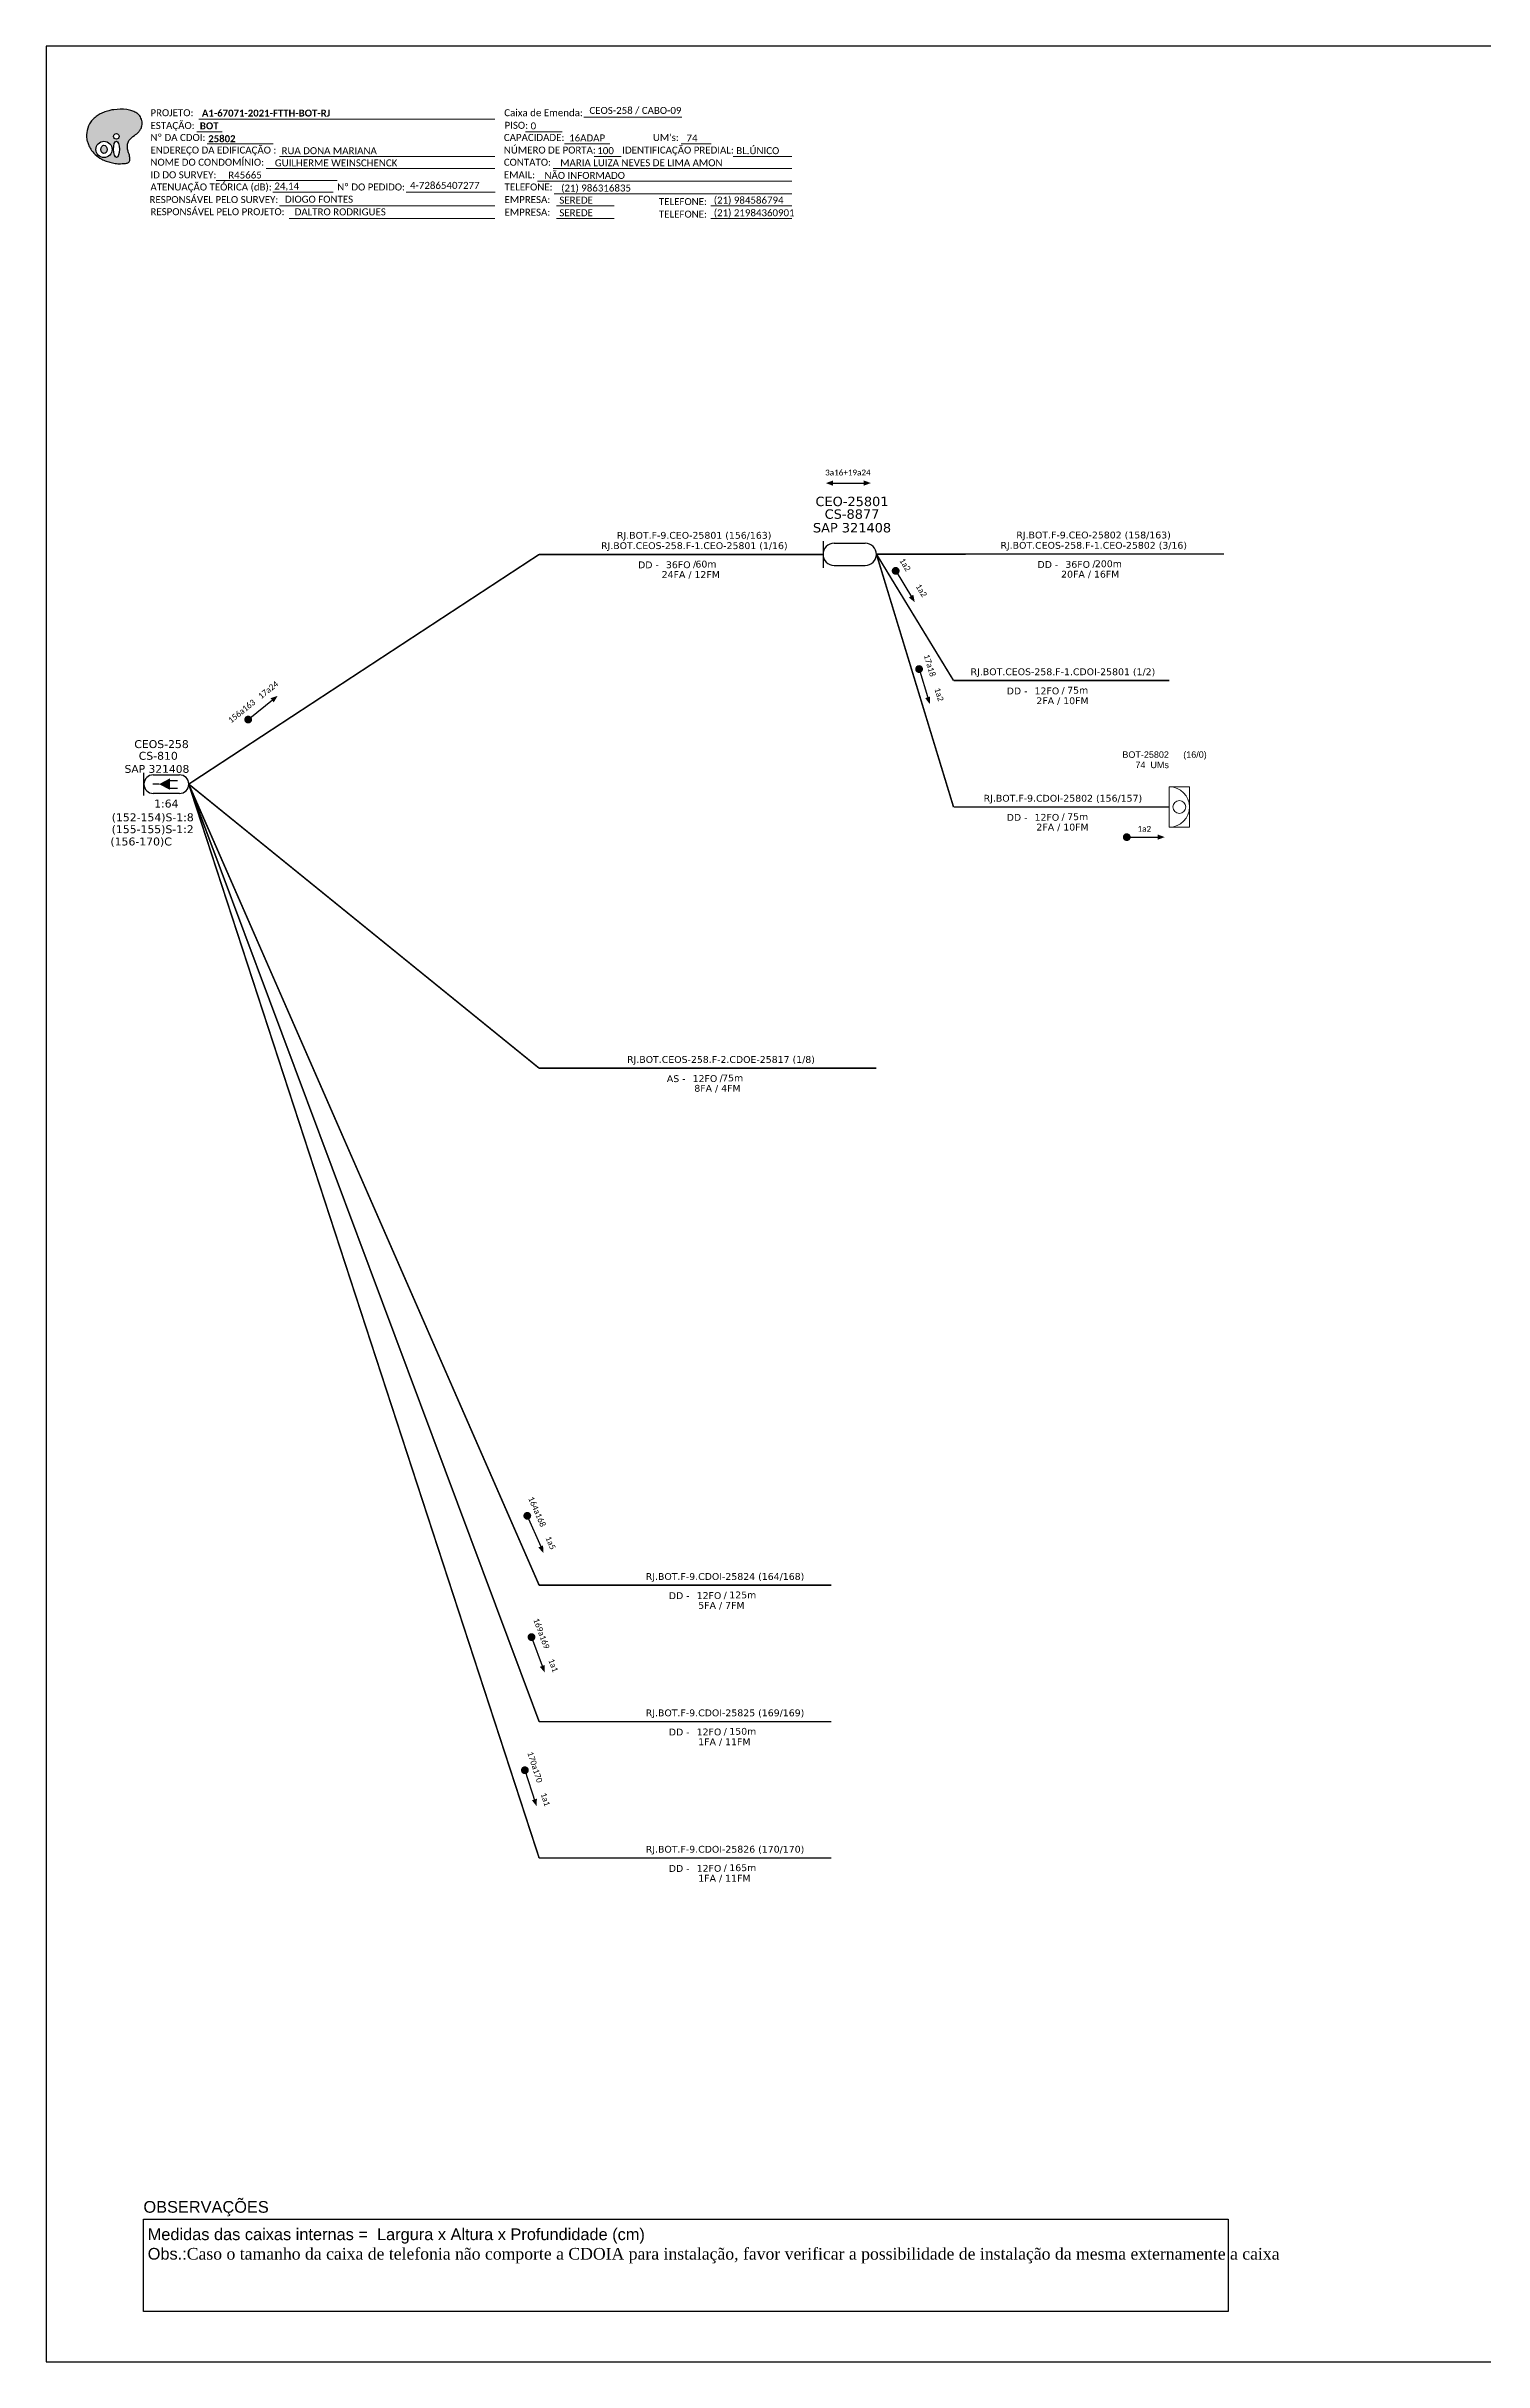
# Model space of a CAD drawing. Header units: metres. Extents: x -1286 to 467, y -500 to 94.
# Drawn here: x -1286 to -917, y -500 to 94 of the extents above; entities that cross this region are included whole.
import ezdxf
from ezdxf.enums import TextEntityAlignment as Align

# ---------------------------------------------------------------- set-up
doc = ezdxf.new("R2010")
doc.units = ezdxf.units.M
for name, color, linetype, lineweight in [("20.0-LEGENDA DOS CDO'S", 1, 'Continuous', 0), ('20.1-CDO_INTERIOR', 1, 'Continuous', 0), ('40.1-ETIQUETAS', 1, 'Continuous', 20)]:
    doc.layers.add(name, color=color, linetype=linetype, lineweight=lineweight)
for name, color, linetype in [('20.4-CEOS', 1, 'Continuous'), ('CABO OPTICO EXISTENTE', 5, 'Continuous'), ('CAP a instalar', 1, 'Continuous'), ('CD de instalação futura', 8, 'Continuous'), ('SETA', 7, 'Continuous')]:
    doc.layers.add(name, color=color, linetype=linetype)
doc.styles.add('ARIAL', font='arial.ttf')
doc.styles.add('siredit', font='verdana.ttf')
doc.styles.add('WMF-Calibri0', font='calibri.ttf')
doc.styles.add('WMF-Calibri1', font='calibrib.ttf')
doc.linetypes.add('FENCELINE1', pattern='A,0.25,-0.1,[133,ltypeshp.shx,S=0.1,R=0,X=-0.1,Y=0],-0.1,1', length=1.45)

# ---------------------------------------------------------------- blocks, each defined once
blk = doc.blocks.new('OI')
h = blk.add_hatch(color=40)
edge = h.paths.add_edge_path()
edge.add_spline(control_points=[(4.35, -0.67), (3.92, -0.99), (3.26, -1.5), (2.81, -2.59), (2.9, -3.5), (3.06, -4.27), (3.31, -4.85), (3.37, -5.39), (3.4, -5.88), (3.2, -6.4), (2.54, -6.61), (1.65, -6.63), (0.55, -6.67), (-0.56, -6.42), (-1.61, -6.14), (-2.77, -5.61), (-3.92, -4.77), (-4.89, -3.7), (-5.34, -2.65), (-5.6, -1.94), (-5.85, -0.96), (-5.71, 0.47), (-5.1, 2.02), (-4.14, 3.02), (-3.3, 3.61), (-2.37, 4.16), (-1.36, 4.44), (-0.56, 4.7), (0.79, 4.85), (2.24, 4.97), (3.79, 4.57), (4.67, 4.21), (5.44, 3.65), (5.76, 2.99), (6.03, 2.21), (6.01, 1.46), (5.72, 0.64), (5.31, 0.08), (4.88, -0.38), (4.51, -0.55), (4.35, -0.67)], knot_values=[0, 0, 0, 0, 1.60434, 2.417191, 3.427595, 4.282808, 4.776746, 5.304182, 5.888771, 6.258406, 6.858137, 7.79129, 8.986195, 10.124242, 11.187857, 12.242908, 13.953784, 15.414161, 16.515391, 17.349188, 17.675853, 19.552021, 21.515531, 22.568638, 23.63245, 24.621084, 25.782718, 26.745347, 27.142653, 29.870543, 31.004649, 31.921532, 32.709589, 33.801391, 34.042471, 35.192333, 35.971461, 36.628871, 37.254359, 37.836911, 37.836911, 37.836911, 37.836911], degree=3, periodic=0)
h.paths.add_polyline_path([(1.13, -0.87, -1), (-0.04, -0.87, -1)], flags=16)
edge = h.paths.add_edge_path(flags=16)
edge.add_ellipse((0.56, -3.59), major_axis=(-0.02, 1.71), ratio=0.361305, start_angle=0, end_angle=360)
h.paths.add_polyline_path([(-0.36, -3.62, -1), (-3.8, -3.62, -1)], flags=16)
edge = h.paths.add_edge_path(flags=0)
edge.add_ellipse((-2.08, -3.62), major_axis=(0, 0.885), ratio=0.758294, start_angle=0, end_angle=360)
at = {"color": 40}
for centre, radius in [((-2.08, -3.62), 1.72), ((0.54, -0.87), 0.587)]:
    blk.add_circle(centre, radius, dxfattribs=at)
blk.add_ellipse((-2.08, -3.62), major_axis=(0, 0.885), ratio=0.758294, start_param=-3.141592653589792, end_param=3.141592653589792, dxfattribs=at)
blk.add_ellipse((0.56, -3.59), major_axis=(-0.02, 1.71), ratio=0.361305, dxfattribs=at)
at = {"color": 40, "start_tangent": (-0.800898, -0.598801), "end_tangent": (-0.800898, -0.598801)}
blk.add_spline([(4.35, -0.67), (3.2, -1.78), (2.9, -2.54), (2.92, -3.55), (3.12, -4.38), (3.28, -4.85), (3.37, -5.37), (3.35, -5.95), (3.2, -6.29), (2.66, -6.55), (1.73, -6.63), (0.54, -6.62), (-0.58, -6.41), (-1.6, -6.11), (-2.56, -5.67), (-3.95, -4.67), (-4.89, -3.56), (-5.37, -2.56), (-5.64, -1.78), (-5.72, -1.46), (-5.63, 0.42), (-4.84, 2.22), (-4.13, 2.99), (-3.27, 3.62), (-2.4, 4.09), (-1.3, 4.47), (-0.37, 4.72), (0.02, 4.77), (2.75, 4.8), (3.85, 4.53), (4.69, 4.16), (5.31, 3.68), (5.85, 2.73), (5.93, 2.5), (5.94, 1.35), (5.67, 0.62), (5.29, 0.08), (4.84, -0.36), (4.35, -0.67)], degree=3, dxfattribs=at)
blk = doc.blocks.new('ETIQUETA_RS5F')
at = {"layer": '40.1-ETIQUETAS', "color": 0, "style": 'siredit'}
blk.add_text('/', height=1.5, dxfattribs=at).set_placement((1.58, -1.95), align=Align.MIDDLE_RIGHT)
for tag, p in [('ETIQUETA_R_SECUNDARIA', (1.21, 2.1)), ('ETIQUETA_R_PRIMARIA', (1.21, 4.1)), ('F_ATIVAS/F_MORTAS', (1.14, -4.24))]:
    blk.add_attdef(tag, text='', height=1.5, dxfattribs=at).set_placement(p, align=Align.MIDDLE_CENTER)
for tag, p in [('TIPO_CABO', (-6.58, -2.12)), ('CAP_CABO', (0.4, -2.09))]:
    blk.add_attdef(tag, text='', height=1.5, dxfattribs=at).set_placement(p, align=Align.MIDDLE_RIGHT)
blk.add_attdef('METROS', text='', height=1.5, dxfattribs=at).set_placement((2.14, -1.95), align=Align.MIDDLE_LEFT)
for tag, p in [('FUSÃO_1', (0.85, -8.39)), ('FUSÃO_2', (0.85, -10.6)), ('FUSÃO_3', (0.85, -12.93)), ('FUSÃO_4', (0.85, -15.14)), ('FUSÃO_5', (0.85, -17.16))]:
    blk.add_attdef(tag, text='', height=1.5, dxfattribs=at).set_placement(p, align=Align.CENTER)
blk = doc.blocks.new('CDOI_INT')
at = {"layer": '20.1-CDO_INTERIOR', "color": 0, "lineweight": 18}
blk.add_lwpolyline([(4.25, -4.25), (4.25, 4.25), (0, 4.25), (0, -4.25)], close=True, dxfattribs=at)
blk.add_circle((2.12, 0), 1.36, dxfattribs=at)
blk.add_arc((0, 0), 4.25, 270, 90, dxfattribs=at)
at = {"layer": "20.0-LEGENDA DOS CDO'S", "color": 0, "style": 'ARIAL'}
for tag, p in [('CDO_N', (-0.08, 10.38)), ('SPLITER_1', (21.18, 10.38)), ('SPLITER_2', (21.19, 8.68)), ('SAP', (-0.08, 6.23)), ('SURVEY', (-0.08, 8.2)), ('1:XX', (5.94, -2.22)), ('UMS', (5.94, -4.24))]:
    blk.add_attdef(tag, p, '', height=1.36, dxfattribs=at)
blk.add_attdef('FIBRAS_UTILIZADAS', text='', height=1.36, dxfattribs=at).set_placement((15.34, 10.38), align=Align.CENTER)

msp = doc.modelspace()

# ---------------------------------------------------------------- linework, layer by layer
msp.add_lwpolyline([(-1286.07, -499.81), (-445.07, -499.81), (-445.07, 94.19), (-1286.07, 94.19)], close=True)
at = {"color": 7, "lineweight": 0}
for points in [[(-1247.47, 72.24), (-1240.92, 72.24)], [(-1246.96, 75.52), (-1170.98, 75.52)], [(-1163.19, 72.28), (-1153.71, 72.28)], [(-1148.15, 76.01), (-1123.01, 76.01)], [(-1244.81, 69.17), (-1227.84, 69.17)], [(-1226.24, 65.93), (-1170.98, 65.93)], [(-1153.14, 69.17), (-1141.52, 69.17)], [(-1145.56, 65.93), (-1138.61, 65.93)], [(-1123.2, 69.17), (-1115.53, 69.17)], [(-1109.86, 65.93), (-1094.82, 65.93)], [(-1242.49, 59.75), (-1211.44, 59.75)], [(-1229.65, 62.82), (-1170.98, 62.82)], [(-1160.06, 59.58), (-1094.8, 59.58)], [(-1156.02, 62.82), (-1094.8, 62.82)], [(-1227.96, 56.79), (-1212.45, 56.79)], [(-1193.73, 56.79), (-1170.96, 56.79)], [(-1155.78, 56.34), (-1094.8, 56.34)], [(-1226.24, 53.23), (-1170.98, 53.23)], [(-1223.75, 49.99), (-1170.98, 49.99)], [(-1155.17, 53.23), (-1140.37, 53.23)], [(-1155.17, 49.99), (-1140.37, 49.99)], [(-1115.57, 53.23), (-1094.8, 53.23)], [(-1115.57, 49.99), (-1094.8, 49.99)]]:
    msp.add_lwpolyline(points, dxfattribs=at)
at = {"color": 5}
for points in [[(-1086.83, -32.72), (-1086.82, -39.59)], [(-1083.98, -33.31), (-1075.99, -33.31)], [(-1083.98, -39), (-1075.99, -39)]]:
    msp.add_lwpolyline(points, dxfattribs=at)
at = {"color": 7}
for points, const_width in [([(-1068.46, -39.95, 1), (-1067.94, -40.81, 1)], 1), ([(-1062.34, -65.09, 1), (-1062.05, -66.05, 1)], 1), ([(-1234.67, -78.84, 1), (-1233.9, -78.21, 1)], 0.999), ([(-1009.42, -108.69, 1), (-1008.42, -108.69, 1)], 1), ([(-1162.89, -282.34, 1), (-1162.49, -283.25, 1)], 0.999), ([(-1161.79, -313.44, 1), (-1161.44, -314.38, 1)], 0.999), ([(-1163.47, -347.59, 1), (-1163.16, -348.54, 1)], 0.999)]:
    msp.add_lwpolyline(points, format="xyb", close=True, dxfattribs=dict(at, const_width=const_width))
at = {"color": 0}
msp.add_lwpolyline([(-1261.13, -463.21), (-982.88, -463.21), (-982.88, -486.92), (-1261.13, -486.92)], close=True, dxfattribs=at)
at = {"color": 5}
for centre, start, end in [((-1083.98, -36.16), 90.01293, 270.01293), ((-1075.99, -36.15), 270.01293, 90.01293)]:
    msp.add_arc(centre, 2.85, start, end, dxfattribs=at)
at = {"layer": '20.4-CEOS', "color": 7}
for p, q in [((-1258.63, -92.69), (-1251.92, -92.69)), ((-1251.92, -97.48), (-1258.63, -97.48))]:
    msp.add_line(p, q, dxfattribs=at)
for points in [[(-1261.03, -97.97), (-1261.03, -92.2)], [(-1254.48, -94.14), (-1252.44, -94.14)], [(-1257.13, -95.09), (-1258.74, -95.09)], [(-1254.48, -96.13), (-1252.44, -96.13)]]:
    msp.add_lwpolyline(points, dxfattribs=at)
msp.add_lwpolyline([(-1257.13, -95.09, 0, 2.95, 0), (-1254.36, -95.09, 2.95, 2.95, 0)], format="xyseb", dxfattribs=at)
for centre, start, end in [((-1258.63, -95.09), 90, 270), ((-1251.92, -95.09), 270, 90)]:
    msp.add_arc(centre, 2.39, start, end, dxfattribs=at)
at = {"layer": 'CAP a instalar', "color": 7, "linetype": 'FENCELINE1', "ltscale": 6, "const_width": 0.4}
for points in [[(-1249.53, -95.09), (-1159.65, -36.16)], [(-1159.65, -36.16), (-1086.83, -36.16)], [(-1073.14, -36.07), (-983.94, -36.05)], [(-1073.14, -36.07), (-1053.36, -68.51)], [(-1053.36, -68.51), (-998.02, -68.51)], [(-1159.65, -167.97), (-1249.53, -95.09)], [(-1249.53, -95.09), (-1159.65, -370.59)], [(-1159.65, -335.6), (-1249.53, -95.09)], [(-1159.65, -300.61), (-1249.53, -95.09)], [(-1159.65, -167.97), (-1073.14, -167.97)], [(-1159.65, -300.61), (-1084.69, -300.61)], [(-1159.65, -335.6), (-1084.69, -335.6)], [(-1159.65, -370.59), (-1084.69, -370.58)]]:
    msp.add_lwpolyline(points, dxfattribs=at)
at = {"layer": 'CAP a instalar', "color": 1, "linetype": 'FENCELINE1', "ltscale": 6, "const_width": 0.4}
for points in [[(-1073.14, -36.07), (-1053.36, -100.95)], [(-1053.36, -100.95), (-998.02, -100.95)]]:
    msp.add_lwpolyline(points, dxfattribs=at)
at = {"layer": 'SETA', "color": 7}
for points in [[(-1084.28, -17.87), (-1075.69, -17.87)], [(-1068.37, -40.1), (-1063.9, -47.45)], [(-1062.29, -65.26), (-1059.8, -73.49)], [(-1234.28, -78.52), (-1227.59, -73.15)], [(-1008.92, -108.69), (-1000.32, -108.69)], [(-1162.69, -282.8), (-1159.26, -290.67)], [(-1161.61, -313.91), (-1158.62, -321.95)], [(-1163.32, -348.07), (-1160.67, -356.23)]]:
    msp.add_lwpolyline(points, dxfattribs=at)
for points in [[(-1084.28, -17.2), (-1086.11, -17.87), (-1084.28, -18.53)], [(-1076.38, -17.19), (-1074.55, -17.85), (-1076.38, -18.52)], [(-1063.68, -46.51), (-1063.3, -48.42), (-1064.82, -47.2)], [(-1228.55, -73.05), (-1226.71, -72.43), (-1227.72, -74.09)], [(-1059.35, -72.63), (-1059.45, -74.58), (-1060.62, -73.02)], [(-1001.01, -108.01), (-999.18, -108.68), (-1001.01, -109.35)], [(-1158.65, -290.4), (-1158.53, -292.34), (-1159.87, -290.93)], [(-1158.22, -321.07), (-1158.21, -323.02), (-1159.47, -321.54)], [(-1160.23, -355.37), (-1160.3, -357.31), (-1161.5, -355.78)]]:
    msp.add_solid(points, dxfattribs=at)

# ---------------------------------------------------------------- block references
at = {"color": 7, "xscale": 1.213923925163967, "yscale": 1.213923925163967, "zscale": 1.213923925163967, "rotation": 0.1532896023949059}
msp.add_blockref('OI', (-1268.76, 72.14), dxfattribs=at)
at = {"layer": 'CAP a instalar', "color": 7, "linetype": 'FENCELINE1', "ltscale": 7}
ref = msp.add_blockref('ETIQUETA_RS5F', (-1121.23, -36.37), dxfattribs=dict(at, xscale=1.166399984999771, yscale=1.166399984999771, zscale=1.166399984999771))
ref.add_attrib('ETIQUETA_R_PRIMARIA', 'RJ.BOT.F-9.CEO-25801 (156/163)', dxfattribs={"layer": '40.1-ETIQUETAS', "color": 0, "height": 1.7496, "style": 'siredit'}).set_placement((-1119.89, -31.26), align=Align.MIDDLE_CENTER)
ref.add_attrib('ETIQUETA_R_SECUNDARIA', 'RJ.BOT.CEOS-258.F-1.CEO-25801 (1/16)', dxfattribs={"layer": '40.1-ETIQUETAS', "color": 0, "height": 1.7496, "style": 'siredit'}).set_placement((-1119.85, -33.91), align=Align.MIDDLE_CENTER)
ref.add_attrib('TIPO_CABO', 'DD -', dxfattribs={"layer": '40.1-ETIQUETAS', "color": 0, "height": 1.75, "style": 'siredit'}).set_placement((-1128.95, -38.84), align=Align.MIDDLE_RIGHT)
ref.add_attrib('CAP_CABO', '36FO', dxfattribs={"layer": '40.1-ETIQUETAS', "color": 0, "height": 1.75, "style": 'siredit'}).set_placement((-1120.81, -38.81), align=Align.MIDDLE_RIGHT)
ref.add_attrib('METROS', '60m', dxfattribs={"layer": '40.1-ETIQUETAS', "color": 0, "height": 1.75, "style": 'siredit'}).set_placement((-1119.56, -38.65), align=Align.MIDDLE_LEFT)
ref.add_attrib('F_ATIVAS/F_MORTAS', '24FA / 12FM', dxfattribs={"layer": '40.1-ETIQUETAS', "color": 0, "height": 1.7496, "style": 'siredit'}).set_placement((-1120.76, -41.32), align=Align.MIDDLE_CENTER)
ref = msp.add_blockref('ETIQUETA_RS5F', (-1018.78, -36.28), dxfattribs=dict(at, xscale=1.166399984999771, yscale=1.166399984999771, zscale=1.166399984999771))
ref.add_attrib('ETIQUETA_R_PRIMARIA', 'RJ.BOT.F-9.CEO-25802 (158/163)', dxfattribs={"layer": '40.1-ETIQUETAS', "color": 0, "height": 1.7496, "style": 'siredit'}).set_placement((-1017.44, -31.18), align=Align.MIDDLE_CENTER)
ref.add_attrib('ETIQUETA_R_SECUNDARIA', 'RJ.BOT.CEOS-258.F-1.CEO-25802 (3/16)', dxfattribs={"layer": '40.1-ETIQUETAS', "color": 0, "height": 1.7496, "style": 'siredit'}).set_placement((-1017.4, -33.83), align=Align.MIDDLE_CENTER)
ref.add_attrib('TIPO_CABO', 'DD -', dxfattribs={"layer": '40.1-ETIQUETAS', "color": 0, "height": 1.75, "style": 'siredit'}).set_placement((-1026.49, -38.75), align=Align.MIDDLE_RIGHT)
ref.add_attrib('CAP_CABO', '36FO', dxfattribs={"layer": '40.1-ETIQUETAS', "color": 0, "height": 1.75, "style": 'siredit'}).set_placement((-1018.35, -38.72), align=Align.MIDDLE_RIGHT)
ref.add_attrib('METROS', '200m', dxfattribs={"layer": '40.1-ETIQUETAS', "color": 0, "height": 1.75, "style": 'siredit'}).set_placement((-1017.1, -38.56), align=Align.MIDDLE_LEFT)
ref.add_attrib('F_ATIVAS/F_MORTAS', '20FA / 16FM', dxfattribs={"layer": '40.1-ETIQUETAS', "color": 0, "height": 1.7496, "style": 'siredit'}).set_placement((-1018.3, -41.23), align=Align.MIDDLE_CENTER)
ref = msp.add_blockref('ETIQUETA_RS5F', (-1026.68, -68.73), dxfattribs=dict(at, xscale=1.166399984998861, yscale=1.166399984998861, zscale=1.166399984998861))
ref.add_attrib('ETIQUETA_R_SECUNDARIA', 'RJ.BOT.CEOS-258.F-1.CDOI-25801 (1/2)', dxfattribs={"layer": 'CABO OPTICO EXISTENTE', "color": 0, "height": 1.7496, "style": 'siredit'}).set_placement((-1025.3, -66.27), align=Align.MIDDLE_CENTER)
ref.add_attrib('TIPO_CABO', 'DD -', dxfattribs={"layer": '40.1-ETIQUETAS', "color": 0, "height": 1.75, "style": 'siredit'}).set_placement((-1034.39, -71.19), align=Align.MIDDLE_RIGHT)
ref.add_attrib('CAP_CABO', '12FO', dxfattribs={"layer": '40.1-ETIQUETAS', "color": 0, "height": 1.75, "style": 'siredit'}).set_placement((-1026.25, -71.17), align=Align.MIDDLE_RIGHT)
ref.add_attrib('METROS', '75m', dxfattribs={"layer": '40.1-ETIQUETAS', "color": 0, "height": 1.75, "style": 'siredit'}).set_placement((-1024.21, -71), align=Align.MIDDLE_LEFT)
ref.add_attrib('F_ATIVAS/F_MORTAS', '2FA / 10FM', dxfattribs={"layer": '40.1-ETIQUETAS', "color": 0, "height": 1.75, "style": 'siredit'}).set_placement((-1025.41, -73.7), align=Align.MIDDLE_CENTER)
at = {"layer": 'CAP a instalar', "color": 1, "linetype": 'FENCELINE1', "ltscale": 7}
ref = msp.add_blockref('ETIQUETA_RS5F', (-1026.68, -101.17), dxfattribs=dict(at, xscale=1.166399984998861, yscale=1.166399984998861, zscale=1.166399984998861))
ref.add_attrib('ETIQUETA_R_SECUNDARIA', 'RJ.BOT.F-9.CDOI-25802 (156/157)', dxfattribs={"layer": 'CABO OPTICO EXISTENTE', "color": 0, "height": 1.7496, "style": 'siredit'}).set_placement((-1025.3, -98.71), align=Align.MIDDLE_CENTER)
ref.add_attrib('TIPO_CABO', 'DD -', dxfattribs={"layer": '40.1-ETIQUETAS', "color": 0, "height": 1.75, "style": 'siredit'}).set_placement((-1034.39, -103.63), align=Align.MIDDLE_RIGHT)
ref.add_attrib('CAP_CABO', '12FO', dxfattribs={"layer": '40.1-ETIQUETAS', "color": 0, "height": 1.75, "style": 'siredit'}).set_placement((-1026.25, -103.61), align=Align.MIDDLE_RIGHT)
ref.add_attrib('METROS', '75m', dxfattribs={"layer": '40.1-ETIQUETAS', "color": 0, "height": 1.75, "style": 'siredit'}).set_placement((-1024.21, -103.45), align=Align.MIDDLE_LEFT)
ref.add_attrib('F_ATIVAS/F_MORTAS', '2FA / 10FM', dxfattribs={"layer": '40.1-ETIQUETAS', "color": 0, "height": 1.75, "style": 'siredit'}).set_placement((-1025.4, -106.12), align=Align.MIDDLE_CENTER)
at = {"layer": 'CAP a instalar', "color": 7, "linetype": 'FENCELINE1', "ltscale": 7}
ref = msp.add_blockref('ETIQUETA_RS5F', (-1114.39, -168.18), dxfattribs=dict(at, xscale=1.166399984999771, yscale=1.166399984999771, zscale=1.166399984999771))
ref.add_attrib('ETIQUETA_R_SECUNDARIA', 'RJ.BOT.CEOS-258.F-2.CDOE-25817 (1/8)', dxfattribs={"layer": '40.1-ETIQUETAS', "color": 0, "height": 1.7496, "style": 'siredit'}).set_placement((-1113.01, -165.73), align=Align.MIDDLE_CENTER)
ref.add_attrib('TIPO_CABO', 'AS -', dxfattribs={"layer": '40.1-ETIQUETAS', "color": 0, "height": 1.75, "style": 'siredit'}).set_placement((-1122.11, -170.65), align=Align.MIDDLE_RIGHT)
ref.add_attrib('CAP_CABO', '12FO', dxfattribs={"layer": '40.1-ETIQUETAS', "color": 0, "height": 1.75, "style": 'siredit'}).set_placement((-1113.96, -170.62), align=Align.MIDDLE_RIGHT)
ref.add_attrib('METROS', '75m', dxfattribs={"layer": '40.1-ETIQUETAS', "color": 0, "height": 1.75, "style": 'siredit'}).set_placement((-1112.71, -170.46), align=Align.MIDDLE_LEFT)
ref.add_attrib('F_ATIVAS/F_MORTAS', '8FA / 4FM', dxfattribs={"layer": '40.1-ETIQUETAS', "color": 0, "height": 1.75, "style": 'siredit'}).set_placement((-1113.92, -173.13), align=Align.MIDDLE_CENTER)
ref = msp.add_blockref('ETIQUETA_RS5F', (-1113.35, -300.82), dxfattribs=dict(at, xscale=1.166399984998861, yscale=1.166399984998861, zscale=1.166399984998861))
ref.add_attrib('ETIQUETA_R_SECUNDARIA', 'RJ.BOT.F-9.CDOI-25824 (164/168)', dxfattribs={"layer": 'CABO OPTICO EXISTENTE', "color": 0, "height": 1.7496, "style": 'siredit'}).set_placement((-1111.97, -298.37), align=Align.MIDDLE_CENTER)
ref.add_attrib('TIPO_CABO', 'DD -', dxfattribs={"layer": '40.1-ETIQUETAS', "color": 0, "height": 1.75, "style": 'siredit'}).set_placement((-1121.06, -303.29), align=Align.MIDDLE_RIGHT)
ref.add_attrib('CAP_CABO', '12FO', dxfattribs={"layer": '40.1-ETIQUETAS', "color": 0, "height": 1.75, "style": 'siredit'}).set_placement((-1112.92, -303.26), align=Align.MIDDLE_RIGHT)
ref.add_attrib('METROS', '125m', dxfattribs={"layer": '40.1-ETIQUETAS', "color": 0, "height": 1.75, "style": 'siredit'}).set_placement((-1110.88, -303.1), align=Align.MIDDLE_LEFT)
ref.add_attrib('F_ATIVAS/F_MORTAS', '5FA / 7FM', dxfattribs={"layer": '40.1-ETIQUETAS', "color": 0, "height": 1.75, "style": 'siredit'}).set_placement((-1112.91, -305.79), align=Align.MIDDLE_CENTER)
ref = msp.add_blockref('ETIQUETA_RS5F', (-1113.35, -335.81), dxfattribs=dict(at, xscale=1.166399984998861, yscale=1.166399984998861, zscale=1.166399984998861))
ref.add_attrib('ETIQUETA_R_SECUNDARIA', 'RJ.BOT.F-9.CDOI-25825 (169/169)', dxfattribs={"layer": 'CABO OPTICO EXISTENTE', "color": 0, "height": 1.7496, "style": 'siredit'}).set_placement((-1111.97, -333.35), align=Align.MIDDLE_CENTER)
ref.add_attrib('TIPO_CABO', 'DD -', dxfattribs={"layer": '40.1-ETIQUETAS', "color": 0, "height": 1.75, "style": 'siredit'}).set_placement((-1121.06, -338.28), align=Align.MIDDLE_RIGHT)
ref.add_attrib('CAP_CABO', '12FO', dxfattribs={"layer": '40.1-ETIQUETAS', "color": 0, "height": 1.75, "style": 'siredit'}).set_placement((-1112.92, -338.25), align=Align.MIDDLE_RIGHT)
ref.add_attrib('METROS', '150m', dxfattribs={"layer": '40.1-ETIQUETAS', "color": 0, "height": 1.75, "style": 'siredit'}).set_placement((-1110.88, -338.09), align=Align.MIDDLE_LEFT)
ref.add_attrib('F_ATIVAS/F_MORTAS', '1FA / 11FM', dxfattribs={"layer": '40.1-ETIQUETAS', "color": 0, "height": 1.75, "style": 'siredit'}).set_placement((-1112.15, -340.78), align=Align.MIDDLE_CENTER)
ref = msp.add_blockref('ETIQUETA_RS5F', (-1113.35, -370.8), dxfattribs=dict(at, xscale=1.166399984998861, yscale=1.166399984998861, zscale=1.166399984998861))
ref.add_attrib('ETIQUETA_R_SECUNDARIA', 'RJ.BOT.F-9.CDOI-25826 (170/170)', dxfattribs={"layer": 'CABO OPTICO EXISTENTE', "color": 0, "height": 1.7496, "style": 'siredit'}).set_placement((-1111.97, -368.34), align=Align.MIDDLE_CENTER)
ref.add_attrib('TIPO_CABO', 'DD -', dxfattribs={"layer": '40.1-ETIQUETAS', "color": 0, "height": 1.75, "style": 'siredit'}).set_placement((-1121.06, -373.27), align=Align.MIDDLE_RIGHT)
ref.add_attrib('CAP_CABO', '12FO', dxfattribs={"layer": '40.1-ETIQUETAS', "color": 0, "height": 1.75, "style": 'siredit'}).set_placement((-1112.92, -373.24), align=Align.MIDDLE_RIGHT)
ref.add_attrib('METROS', '165m', dxfattribs={"layer": '40.1-ETIQUETAS', "color": 0, "height": 1.75, "style": 'siredit'}).set_placement((-1110.88, -373.08), align=Align.MIDDLE_LEFT)
ref.add_attrib('F_ATIVAS/F_MORTAS', '1FA / 11FM', dxfattribs={"layer": '40.1-ETIQUETAS', "color": 0, "height": 1.75, "style": 'siredit'}).set_placement((-1112.14, -375.77), align=Align.MIDDLE_CENTER)
at = {"layer": 'CD de instalação futura', "color": 1, "ltscale": 11}
ref = msp.add_blockref('CDOI_INT', (-998.01, -100.95), dxfattribs=dict(at, xscale=1.21541625498503, yscale=1.21541625498503, zscale=1.21541625498503))
ref.add_attrib('CDO_N', 'BOT-25802', dxfattribs={"layer": "20.0-LEGENDA DOS CDO'S", "color": 0, "height": 1.653, "style": 'ARIAL'}).set_placement((-998.11, -88.34), align=Align.RIGHT)
ref.add_attrib('FIBRAS_UTILIZADAS', '    (16/0)', dxfattribs={"layer": "20.0-LEGENDA DOS CDO'S", "color": 0, "height": 1.65, "style": 'ARIAL'}).set_placement((-992.7, -88.34), align=Align.CENTER)
ref.add_attrib('SURVEY', '74  UMs', dxfattribs={"layer": "20.0-LEGENDA DOS CDO'S", "color": 0, "height": 1.653, "style": 'ARIAL'}).set_placement((-998.11, -90.99), align=Align.RIGHT)

# ---------------------------------------------------------------- texts
at = {"color": 7, "lineweight": 0, "style": 'WMF-Calibri0'}
for s, height, p in [('PROJETO:', 1.793, (-1259.36, 76.26)), ('Caixa de Emenda:', 1.7927, (-1168.6, 76.26)), ('ESTAÇÃO:', 1.793, (-1259.36, 72.98)), ('Nº DA CDOI:', 1.7927, (-1259.36, 69.91)), ('CAPACIDADE:', 1.7927, (-1168.71, 69.91)), ('PISO:', 1.793, (-1168.53, 73.03)), ("UM's:", 1.793, (-1130.47, 69.91)), ('ENDEREÇO DA EDIFICAÇÃO :', 1.7927, (-1259.36, 66.68)), ('NOME DO CONDOMÍNIO:', 1.7927, (-1259.36, 63.56)), ('CONTATO:', 1.793, (-1168.71, 63.56)), ('NÚMERO DE PORTA:', 1.7927, (-1168.71, 66.68)), ('IDENTIFICAÇÃO PREDIAL:', 1.7927, (-1138.34, 66.68)), ('ATENUAÇÃO TEÓRICA (dB):', 1.7927, (-1259.36, 57.21)), ('ID DO SURVEY:', 1.7927, (-1259.36, 60.33)), ('EMAIL:', 1.793, (-1168.71, 60.33)), ('RESPONSÁVEL PELO SURVEY:', 1.7927, (-1259.6, 53.98)), ('Nº DO PEDIDO:', 1.7927, (-1211.44, 57.21)), ('TELEFONE:', 1.793, (-1168.53, 57.21)), ('EMPRESA:', 1.793, (-1168.53, 53.98)), ('TELEFONE:', 1.793, (-1128.93, 53.47)), ('RESPONSÁVEL PELO PROJETO:', 1.7927, (-1259.36, 50.87)), ('EMPRESA:', 1.793, (-1168.53, 50.74)), ('TELEFONE:', 1.793, (-1128.93, 50.24))]:
    msp.add_text(s, height=height, dxfattribs=at).set_placement(p)
at = {"color": 7}
for s, height, style, p in [('A1-67071-2021-FTTH-BOT-RJ', 1.7927, 'WMF-Calibri1', (-1246.16, 76.17)), ('CEOS-258 / CABO-09', 1.7927, 'WMF-Calibri0', (-1146.75, 76.85)), ('BOT', 1.793, 'WMF-Calibri1', (-1246.68, 72.89)), ('0', 1.79, 'WMF-Calibri0', (-1161.84, 72.88)), ('16ADAP', 1.793, 'WMF-Calibri0', (-1151.96, 69.79)), ('74', 1.793, 'WMF-Calibri0', (-1121.85, 69.77)), ('RUA DONA MARIANA', 1.7927, 'WMF-Calibri0', (-1225.73, 66.52)), ('100', 1.793, 'WMF-Calibri0', (-1144.74, 66.53)), ('BL.ÚNICO', 1.793, 'WMF-Calibri0', (-1109.1, 66.53)), ('R45665', 1.793, 'WMF-Calibri0', (-1239.4, 60.28)), ('GUILHERME WEINSCHENCK', 1.7927, 'WMF-Calibri0', (-1227.45, 63.39)), ('4-72865407277', 1.7927, 'WMF-Calibri0', (-1192.78, 57.62)), ('NÃO INFORMADO', 1.7927, 'WMF-Calibri0', (-1158.28, 60.18)), ('MARIA LUIZA NEVES DE LIMA AMON', 1.7927, 'WMF-Calibri0', (-1154.25, 63.42)), ('24,14', 1.793, 'WMF-Calibri0', (-1227.58, 57.45)), ('DIOGO FONTES', 1.7927, 'WMF-Calibri0', (-1224.84, 54.07)), ('SEREDE', 1.793, 'WMF-Calibri0', (-1154.47, 53.83)), ('(21) 986316835', 1.7927, 'WMF-Calibri0', (-1154, 56.94)), ('(21) 984586794', 1.7927, 'WMF-Calibri0', (-1114.86, 53.83)), ('DALTRO RODRIGUES', 1.7927, 'WMF-Calibri0', (-1222.35, 50.83)), ('SEREDE', 1.793, 'WMF-Calibri0', (-1154.47, 50.59)), ('(21) 21984360901', 1.7927, 'WMF-Calibri0', (-1114.86, 50.59))]:
    msp.add_text(s, height=height, dxfattribs=dict(at, style=style)).set_placement(p)
at = {"color": 7, "style": 'WMF-Calibri1'}
msp.add_text('25802', height=1.793, dxfattribs=at).set_placement((-1241.03, 69.6), align=Align.CENTER)
at = {"style": 'ARIAL'}
msp.add_text('OBSERVAÇÕES', height=3, dxfattribs=at).set_placement((-1261.15, -461.59))
at = {"color": 7, "attachment_point": 5}
for s, insert, char_height, width in [('\\fCalibri|b0|i0|c0|p34;3a16+19a24', (-1080.46, -15.16), 1.4978, 25.3213), ('\\fCalibri|b0|i0|c0|p34;1a2', (-1004.42, -106.57), 1.5, 25.3588)]:
    msp.add_mtext(s, dxfattribs=dict(at, insert=insert, char_height=char_height, width=width))
for s, insert, char_height, width, rotation in [('\\fCalibri|b0|i0|c0|p34;1a2', (-1065.79, -38.8), 1.5, 25.3588, 301.29015), ('\\fCalibri|b0|i0|c0|p34;1a2', (-1061.6, -45.43), 1.5, 25.3588, 301.29015), ('\\fCalibri|b0|i0|c0|p34;17a18', (-1059.46, -64.64), 1.5, 25.3588, 286.87332), ('\\fCalibri|b0|i0|c0|p34;17a24', (-1229.14, -70.93), 1.4978, 25.3213, 38.73068), ('\\fCalibri|b0|i0|c0|p34;1a2', (-1057.06, -72.11), 1.5, 25.3588, 286.87332), ('\\fCalibri|b0|i0|c0|p34;156a163', (-1235.94, -76.38), 1.4978, 25.3213, 38.73068), ('\\fCalibri|b0|i0|c0|p34;164a168', (-1160.19, -281.76), 1.4978, 25.3213, 293.54202), ('\\fCalibri|b0|i0|c0|p34;1a5', (-1156.71, -289.75), 1.4978, 25.3213, 293.54202), ('\\fCalibri|b0|i0|c0|p34;169a169', (-1159.06, -313.01), 1.4978, 25.3213, 290.41197), ('\\fCalibri|b0|i0|c0|p34;1a1', (-1156.02, -321.18), 1.4978, 25.3213, 290.41197), ('\\fCalibri|b0|i0|c0|p34;170a170', (-1160.73, -347.28), 1.4978, 25.3213, 287.98973), ('\\fCalibri|b0|i0|c0|p34;1a1', (-1158.04, -355.57), 1.4978, 25.3213, 287.98973)]:
    msp.add_mtext(s, dxfattribs=dict(at, insert=insert, char_height=char_height, width=width, rotation=rotation))
at = {"insert": (-1260.06, -465.62), "char_height": 3, "width": 277.1819, "attachment_point": 1, "style": 'ARIAL'}
msp.add_mtext('Medidas das caixas internas =  Largura x Altura x Profundidade (cm)\\PObs.:{\\fTimes New Roman|b0|i0|c0|p16;Caso o tamanho da caixa de telefonia não comporte a CDOIA para instalação, favor verificar a possibilidade de instalação da mesma externamente a caixa}', dxfattribs=at)
at = {"layer": '20.4-CEOS', "color": 5, "style": 'siredit'}
for s, p in [('CEO-25801', (-1079.4, -21.36)), ('SAP 321408', (-1079.4, -28.1)), ('CS-8877', (-1079.4, -24.6))]:
    msp.add_text(s, height=2.413, rotation=0.01293, dxfattribs=at).set_placement(p, align=Align.TOP_CENTER)
at = {"layer": '20.4-CEOS', "color": 7, "style": 'siredit'}
for s, height, p in [('CEOS-258', 2.028, (-1256.51, -84.82)), ('CS-810', 2.028, (-1257.35, -87.82)), ('SAP 321408', 2, (-1257.69, -91.19))]:
    msp.add_text(s, height=height, dxfattribs=at).set_placement(p, align=Align.MIDDLE_CENTER)
for s, height, p in [('1:64', 2.028, (-1255.28, -99.06)), ('(152-154)S-1:8', 2.0275, (-1258.77, -102.59))]:
    msp.add_text(s, height=height, dxfattribs=at).set_placement(p, align=Align.TOP_CENTER)
for tag, p in [('(155-155)S-1:2', (-1258.79, -105.64)), ('(156-170)C', (-1261.75, -108.79))]:
    msp.add_attdef(tag, text='(XX)R', height=2.028, dxfattribs=at).set_placement(p, align=Align.TOP_CENTER)

doc.saveas('drawing.dxf')
